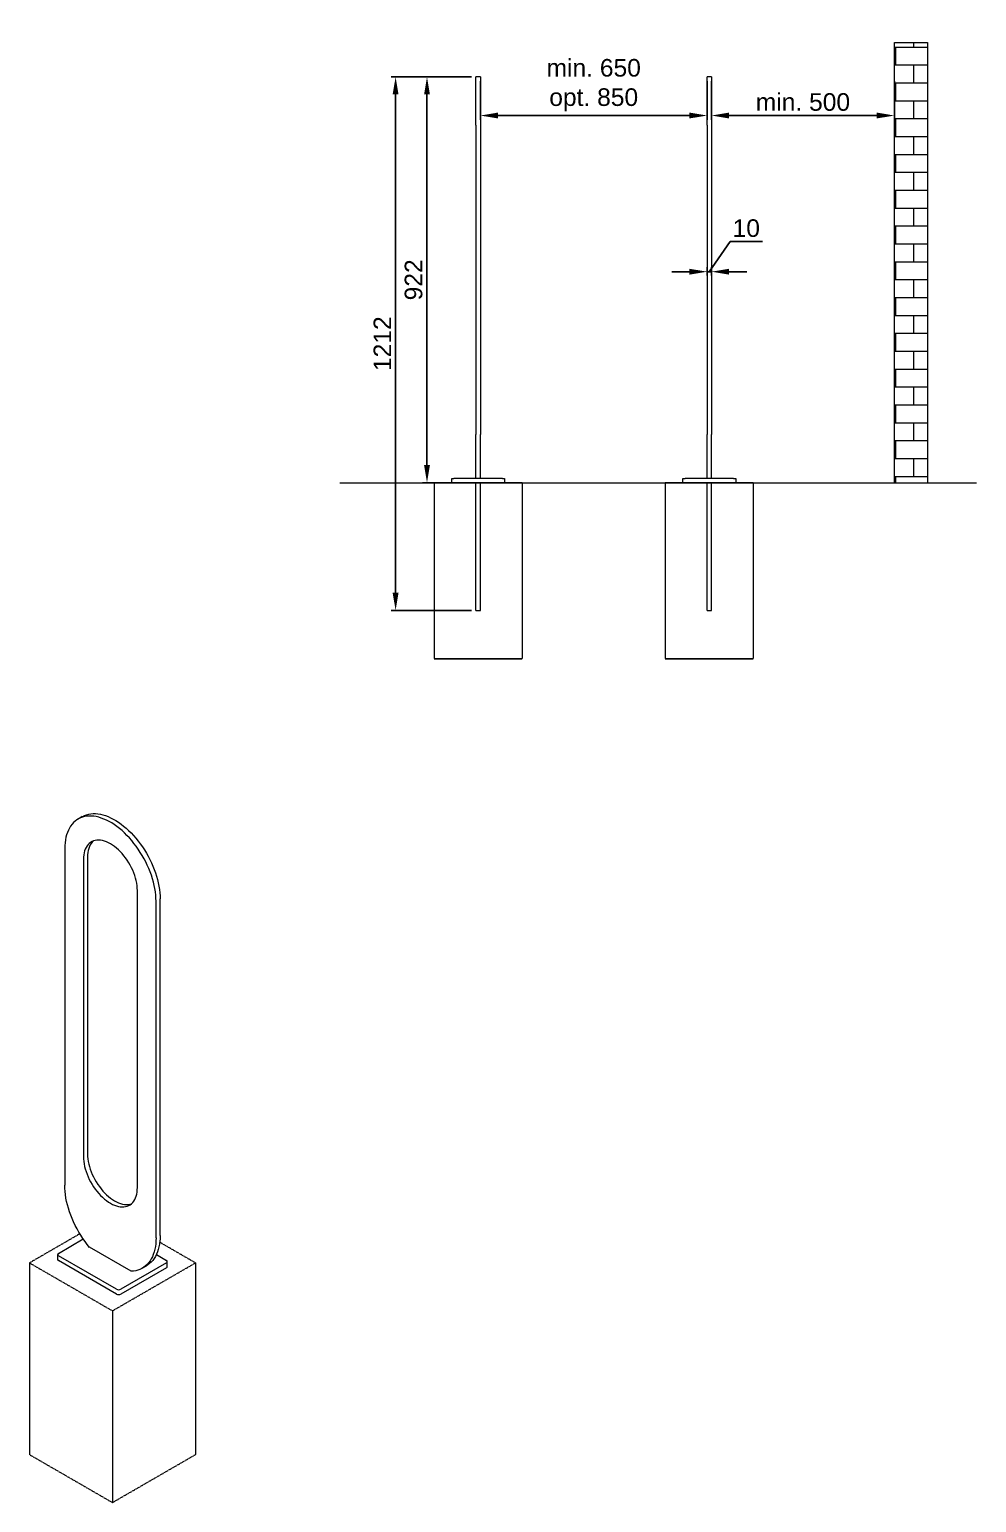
# Model space of a CAD drawing. Header units: millimetres. Extents: x -752 to 12520, y -224 to 3430.
# Drawn here: x 1825 to 3976, y -224 to 3122 of the extents above; entities that cross this region are included whole.
import ezdxf

# ---------------------------------------------------------------- set-up
doc = ezdxf.new("R2010")
doc.units = ezdxf.units.MM
doc.linetypes.add('HIDDEN', pattern=[1.905, 1.27, -0.635])
for name, color, linetype, lineweight in [('ZANO_R', 7, 'Continuous', 0), ('ZANO_R_przerywana', 7, 'HIDDEN', 0), ('ZANO_W', 1, 'Continuous', 0)]:
    doc.layers.add(name, color=color, linetype=linetype, lineweight=lineweight)
doc.styles.add('Arial', font='arial.ttf')
doc.styles.get("Standard").update_dxf_attribs({"font": 'ARIALUNI.TTF'})
doc.dimstyles.new('pl i ang', dxfattribs={"dimtxt": 50, "dimasz": 50, "dimexe": 1.25, "dimexo": 0.625, "dimgap": 10, "dimtad": 1, "dimtoh": 1, "dimtxsty": 'Standard', "dimcen": 2.5, "dimclrd": 1, "dimclre": 1, "dimclrt": 1, "dimadec": 0, "dimazin": 0, "dimtfac": 1, "dimtmove": 0, "dimatfit": 3, "dimfxl": 1, "dimarcsym": 1})

# ---------------------------------------------------------------- blocks, each defined once
blk = doc.blocks.new('*D460')
at = {"layer": 'ZANO_W', "color": 1, "lineweight": -2}
for p, q in [((2849.3, 3004.7), (2849.3, 2916.9)), ((3364.3, 3004.7), (3364.3, 2916.9)), ((2889.3, 2926.9), (3324.3, 2926.9))]:
    blk.add_line(p, q, dxfattribs=at)
at = {"layer": 'ZANO_W', "color": 1}
for points in [[(2889.3, 2933.6), (2889.3, 2920.3), (2849.3, 2926.9)], [(3324.3, 2920.3), (3324.3, 2933.6), (3364.3, 2926.9)]]:
    blk.add_solid(points, dxfattribs=at)
at = {"layer": 'ZANO_W', "color": 1, "insert": (3106.8, 2996), "char_height": 40, "attachment_point": 5, "style": 'Arial'}
blk.add_mtext('min. 650\\Popt. 850', dxfattribs=at)
blk = doc.blocks.new('*D461')
at = {"layer": 'ZANO_W', "color": 1, "lineweight": -2}
for p, q in [((3374.3, 3004.7), (3374.3, 2916.9)), ((3789.8, 3004.7), (3789.8, 2916.9)), ((3414.3, 2926.9), (3749.8, 2926.9))]:
    blk.add_line(p, q, dxfattribs=at)
at = {"layer": 'ZANO_W', "color": 1}
for points in [[(3414.3, 2933.6), (3414.3, 2920.3), (3374.3, 2926.9)], [(3749.8, 2920.3), (3749.8, 2933.6), (3789.8, 2926.9)]]:
    blk.add_solid(points, dxfattribs=at)
at = {"layer": 'ZANO_W', "color": 1, "insert": (3582.1, 2957.4), "char_height": 40, "attachment_point": 5, "style": 'Arial'}
blk.add_mtext('min. 500', dxfattribs=at)
blk = doc.blocks.new('*D463')
at = {"layer": 'ZANO_W', "color": 1, "lineweight": -2}
for p, q in [((3416.7, 2640.5), (3369.3, 2572.2)), ((3490.1, 2640.5), (3416.7, 2640.5)), ((3364.3, 2563.7), (3364.3, 2582.2)), ((3374.3, 2563.7), (3374.3, 2582.2)), ((3324.3, 2572.2), (3284.3, 2572.2)), ((3374.3, 2572.2), (3364.3, 2572.2)), ((3414.3, 2572.2), (3454.3, 2572.2))]:
    blk.add_line(p, q, dxfattribs=at)
at = {"layer": 'ZANO_W', "color": 1}
for points in [[(3324.3, 2565.5), (3324.3, 2578.8), (3364.3, 2572.2)], [(3414.3, 2578.8), (3414.3, 2565.5), (3374.3, 2572.2)]]:
    blk.add_solid(points, dxfattribs=at)
at = {"layer": 'ZANO_W', "color": 1, "insert": (3453.4, 2670.9), "char_height": 40, "attachment_point": 5, "style": 'Arial'}
blk.add_mtext('10', dxfattribs=at)
blk = doc.blocks.new('*D464')
at = {"layer": 'ZANO_W', "color": 1, "lineweight": -2}
for p, q in [((2829.3, 3014.7), (2718.1, 3014.7)), ((2728.1, 2132.7), (2728.1, 2974.7)), ((2774.3, 2092.7), (2718.1, 2092.7))]:
    blk.add_line(p, q, dxfattribs=at)
at = {"layer": 'ZANO_W', "color": 1}
for points in [[(2734.8, 2974.7), (2721.5, 2974.7), (2728.1, 3014.7)], [(2721.5, 2132.7), (2734.8, 2132.7), (2728.1, 2092.7)]]:
    blk.add_solid(points, dxfattribs=at)
at = {"layer": 'ZANO_W', "color": 1, "insert": (2697.7, 2553.7), "char_height": 40, "attachment_point": 5, "rotation": 90, "style": 'Arial'}
blk.add_mtext('922', dxfattribs=at)
blk = doc.blocks.new('*D465')
at = {"layer": 'ZANO_W', "color": 1, "lineweight": -2}
for p, q in [((2829.3, 3014.7), (2646.8, 3014.7)), ((2656.8, 1842.7), (2656.8, 2974.7)), ((2829.3, 1802.7), (2646.8, 1802.7))]:
    blk.add_line(p, q, dxfattribs=at)
at = {"layer": 'ZANO_W', "color": 1}
for points in [[(2663.4, 2974.7), (2650.1, 2974.7), (2656.8, 3014.7)], [(2650.1, 1842.7), (2663.4, 1842.7), (2656.8, 1802.7)]]:
    blk.add_solid(points, dxfattribs=at)
at = {"layer": 'ZANO_W', "color": 1, "insert": (2626.7, 2408.7), "char_height": 40, "attachment_point": 5, "rotation": 90, "style": 'Arial'}
blk.add_mtext('1212', dxfattribs=at)

msp = doc.modelspace()

# ---------------------------------------------------------------- hatches: boundary and pattern name
at = {"layer": 'ZANO_R', "ltscale": 10, "transparency": 33554559}
h = msp.add_hatch(dxfattribs=at)
h.set_pattern_fill('AR-B816', scale=0.2)
h.set_pattern_definition([(0, (-7504.61, 2716.693), (0, 40.64), []), (90, (-7504.61, 2716.693), (-40.64, 40.64), [40.64, -40.64])])
h.paths.add_polyline_path([(3789.8, 3092.7), (3789.8, 2092.7), (3864.8, 2092.7), (3864.8, 3092.7)])

# ---------------------------------------------------------------- linework, layer by layer
at = {"layer": 'ZANO_R'}
for p, q in [((3789.8, 2092.7), (3789.8, 3092.7)), ((3789.8, 3092.7), (3864.8, 3092.7)), ((3864.8, 3092.7), (3864.8, 2092.7)), ((2849.3, 3014.7), (2839.3, 3014.7)), ((2839.3, 2904.7), (2839.3, 3014.7)), ((2849.3, 3014.7), (2849.3, 2904.7)), ((3374.3, 3014.7), (3364.3, 3014.7)), ((3364.3, 2904.7), (3364.3, 3014.7)), ((3374.3, 3014.7), (3374.3, 2904.7)), ((2839.3, 2904.7), (2839.3, 2202.7)), ((2849.3, 2904.7), (2849.3, 2202.7)), ((3364.3, 2904.7), (3364.3, 2202.7)), ((3374.3, 2904.7), (3374.3, 2202.7)), ((2839.3, 2102.7), (2839.3, 2202.7)), ((2849.3, 2102.7), (2849.3, 2202.7)), ((3364.3, 2102.7), (3364.3, 2202.7)), ((3374.3, 2102.7), (3374.3, 2202.7)), ((2529.8, 2092.7), (3976.5, 2092.7)), ((2744.3, 2092.7), (2944.3, 2092.7)), ((2944.3, 2092.7), (2744.3, 2092.7)), ((2784.3, 2092.7), (2784.3, 2102.7)), ((2784.3, 2102.7), (2789.3, 2102.7)), ((2899.3, 2102.7), (2789.3, 2102.7)), ((2839.3, 2092.7), (2849.3, 2092.7)), ((2899.3, 2102.7), (2904.3, 2102.7)), ((2904.3, 2102.7), (2904.3, 2092.7)), ((3269.3, 2092.7), (3469.3, 2092.7)), ((3469.3, 2092.7), (3269.3, 2092.7)), ((3309.3, 2092.7), (3309.3, 2102.7)), ((3309.3, 2102.7), (3314.3, 2102.7)), ((3424.3, 2102.7), (3314.3, 2102.7)), ((3364.3, 2092.7), (3374.3, 2092.7)), ((3424.3, 2102.7), (3429.3, 2102.7)), ((3429.3, 2102.7), (3429.3, 2092.7)), ((1945, 1334.3), (1935.6, 1328.9)), ((1905.2, 1261.7), (1905.2, 497.5)), ((1957, 1242.7), (1957, 567.7)), ((1947.6, 1237.2), (1947.6, 562.2)), ((2070.2, 491.5), (2070.2, 1166.5)), ((2112.6, 377.7), (2112.6, 1142)), ((2122, 383.2), (2122, 1147.4)), ((1891.1, 342.3), (1947.4, 374.9)), ((1889.1, 339.6), (1889.1, 328.7)), ((2023, 260.7), (1891.1, 336.9)), ((2056, 301.5), (1961.8, 356)), ((2113.3, 339.3), (2136.2, 326)), ((2023, 249.8), (1891.1, 326)), ((2136.2, 320.6), (2032.5, 260.7)), ((2136.2, 309.7), (2032.5, 249.8)), ((2081.3, 308.5), (2090.7, 314)), ((2138.1, 312.4), (2138.1, 323.3))]:
    msp.add_line(p, q, dxfattribs=at)
at = {"layer": 'ZANO_R', "flags": 128}
for points in [[(1945, 1334.3), (1946.1, 1334.9), (1950.4, 1337), (1955, 1338.7), (1959.8, 1340), (1964.8, 1340.8), (1969.9, 1341.2), (1975.2, 1341.1), (1980.7, 1340.6), (1986.3, 1339.7), (1992, 1338.4), (1997.7, 1336.6), (2003.6, 1334.4), (2009.5, 1331.7), (2015.4, 1328.7), (2021.3, 1325.3), (2027.2, 1321.5), (2033.1, 1317.3), (2038.9, 1312.8), (2044.7, 1307.9), (2050.4, 1302.7), (2056, 1297.2), (2061.4, 1291.4), (2066.7, 1285.3), (2071.9, 1278.9), (2076.9, 1272.4), (2081.7, 1265.6), (2086.2, 1258.6), (2090.6, 1251.5), (2094.7, 1244.2), (2098.6, 1236.8), (2102.2, 1229.3), (2105.6, 1221.7), (2108.6, 1214.1), (2111.4, 1206.4), (2113.9, 1198.8), (2116, 1191.2), (2117.8, 1183.6), (2119.3, 1176.1), (2120.5, 1168.7), (2121.4, 1161.5), (2121.9, 1154.4), (2122, 1147.4)], [(2112.6, 1142), (2112.4, 1148.9), (2111.9, 1156), (2111.1, 1163.3), (2109.9, 1170.7), (2108.4, 1178.2), (2106.6, 1185.7), (2104.4, 1193.3), (2102, 1201), (2099.2, 1208.6), (2096.1, 1216.2), (2092.8, 1223.8), (2089.2, 1231.3), (2085.3, 1238.7), (2081.2, 1246), (2076.8, 1253.2), (2072.2, 1260.1), (2067.4, 1266.9), (2062.5, 1273.5), (2057.3, 1279.8), (2052, 1285.9), (2046.5, 1291.7), (2040.9, 1297.3), (2035.3, 1302.5), (2029.5, 1307.3), (2023.7, 1311.9), (2017.8, 1316.1), (2011.9, 1319.9), (2005.9, 1323.3), (2000, 1326.3), (1994.1, 1328.9), (1988.3, 1331.1), (1982.5, 1332.9), (1976.9, 1334.3), (1971.3, 1335.2), (1965.8, 1335.7), (1960.5, 1335.7), (1955.3, 1335.3), (1950.4, 1334.5), (1945.6, 1333.3), (1941, 1331.6), (1936.6, 1329.5), (1932.5, 1327), (1928.6, 1324), (1925, 1320.7), (1921.7, 1317), (1918.6, 1312.9), (1915.8, 1308.4), (1913.4, 1303.6), (1911.2, 1298.5), (1909.4, 1293), (1907.9, 1287.3), (1906.7, 1281.3), (1905.9, 1275), (1905.4, 1268.5), (1905.2, 1261.7)], [(2070.2, 1166.5), (2070, 1171.9), (2069.5, 1177.4), (2068.6, 1183.1), (2067.5, 1188.9), (2065.9, 1194.8), (2064.1, 1200.7), (2062, 1206.6), (2059.5, 1212.5), (2056.8, 1218.3), (2053.8, 1224.1), (2050.6, 1229.7), (2047.1, 1235.1), (2043.4, 1240.4), (2039.5, 1245.5), (2035.5, 1250.3), (2031.3, 1254.8), (2027, 1259.1), (2022.5, 1263), (2018, 1266.6), (2013.5, 1269.8), (2008.9, 1272.6), (2004.3, 1275.1), (1999.8, 1277.1), (1995.3, 1278.7), (1990.8, 1279.9), (1986.5, 1280.7), (1982.3, 1281), (1978.3, 1280.8), (1974.4, 1280.3), (1970.7, 1279.2), (1967.2, 1277.8), (1964, 1275.9), (1961, 1273.6), (1958.3, 1271), (1955.8, 1267.9), (1953.7, 1264.4), (1951.9, 1260.6), (1950.3, 1256.5), (1949.2, 1252.1), (1948.3, 1247.4), (1947.8, 1242.4), (1947.6, 1237.2)], [(1970.5, 1279.2), (1970.4, 1279.1), (1967.7, 1276.4), (1965.3, 1273.3), (1963.1, 1269.9), (1961.3, 1266.1), (1959.8, 1262), (1958.6, 1257.5), (1957.7, 1252.8), (1957.2, 1247.9), (1957, 1242.7)], [(1947.6, 562.2), (1947.8, 556.8), (1948.3, 551.3), (1949.2, 545.6), (1950.3, 539.8), (1951.9, 533.9), (1953.7, 528), (1955.8, 522.1), (1958.3, 516.2), (1961, 510.4), (1964, 504.7), (1967.2, 499), (1970.7, 493.6), (1974.4, 488.3), (1978.3, 483.3), (1982.3, 478.4), (1986.5, 473.9), (1990.8, 469.7), (1995.3, 465.7), (1999.8, 462.2), (2004.3, 458.9), (2008.9, 456.1), (2013.5, 453.6), (2018, 451.6), (2022.5, 450), (2027, 448.8), (2031.3, 448.1), (2035.5, 447.7), (2039.5, 447.9), (2043.4, 448.5), (2047.1, 449.5), (2050.6, 450.9), (2053.8, 452.8), (2056.8, 455.1), (2059.5, 457.8), (2062, 460.8), (2064.1, 464.3), (2065.9, 468.1), (2067.5, 472.2), (2068.6, 476.6), (2069.5, 481.3), (2070, 486.3), (2070.2, 491.5)], [(1957, 567.7), (1957.2, 562.3), (1957.7, 556.7), (1958.6, 551), (1959.8, 545.2), (1961.3, 539.4), (1963.1, 533.5), (1965.3, 527.6), (1967.7, 521.7), (1970.4, 515.8), (1973.4, 510.1), (1976.6, 504.5), (1980.1, 499), (1983.8, 493.8), (1987.7, 488.7), (1991.7, 483.9), (1995.9, 479.3), (2000.3, 475.1), (2004.7, 471.2), (2009.2, 467.6), (2013.8, 464.4), (2018.3, 461.5), (2022.9, 459.1), (2027.5, 457), (2032, 455.4), (2036.4, 454.2), (2040.7, 453.5), (2044.9, 453.2), (2049, 453.3), (2052.9, 453.9), (2056.5, 454.9), (2056.7, 455)], [(1961.8, 355.9), (1956.5, 362.4), (1951.4, 369.2), (1946.5, 376.2), (1941.8, 383.4), (1937.3, 390.7), (1933.1, 398.2), (1929.1, 405.8), (1925.4, 413.5), (1922, 421.3), (1918.9, 429.1), (1916.1, 436.9), (1913.6, 444.8), (1911.4, 452.6), (1909.5, 460.3), (1907.9, 468), (1906.7, 475.6), (1905.9, 483), (1905.4, 490.3), (1905.2, 497.5)], [(2112.6, 377.7), (2112.4, 370.8), (2111.9, 364.1), (2111.1, 357.7), (2109.9, 351.5), (2108.3, 345.6), (2106.4, 340), (2104.3, 334.7), (2101.7, 329.8), (2098.9, 325.2), (2095.8, 321), (2092.4, 317.1), (2088.7, 313.7), (2084.7, 310.7), (2080.5, 308.1), (2076, 305.9), (2071.3, 304.1), (2066.4, 302.8), (2061.3, 301.9), (2056, 301.5)], [(2122, 383.2), (2121.9, 376.2), (2121.3, 369.5), (2120.5, 363.1), (2119.3, 356.9), (2117.7, 351), (2115.9, 345.4), (2113.7, 340.1), (2111.2, 335.2), (2108.3, 330.6), (2105.2, 326.4), (2101.8, 322.6), (2098.1, 319.1), (2094.1, 316.1), (2090.7, 314)]]:
    msp.add_lwpolyline(points, dxfattribs=at)
at = {"layer": 'ZANO_R'}
for centre, radius, start, end in [((1892.1, 339.6), 2.91, 110.7824, 249.2176), ((1892.4, 329.1), 3.35, 185.6936, 245.6263), ((2135.1, 323.3), 2.91, 290.7832, 69.2168), ((2134.8, 312.7), 3.35, 294.3749, 354.3038), ((2027.8, 269.8), 10.2, 242.6091, 297.3909), ((2027.8, 258.9), 10.2, 242.6091, 297.3909)]:
    msp.add_arc(centre, radius, start, end, dxfattribs=at)
at = {"layer": 'ZANO_R_przerywana'}
for p, q in [((2744.3, 2092.7), (2744.3, 1692.7)), ((2744.3, 2092.7), (2744.3, 1692.7)), ((2839.3, 1802.7), (2839.3, 2092.7)), ((2849.3, 1802.7), (2849.3, 2092.7)), ((2944.3, 2092.7), (2944.3, 1692.7)), ((2944.3, 2092.7), (2944.3, 1692.7)), ((3269.3, 2092.7), (3269.3, 1692.7)), ((3269.3, 2092.7), (3269.3, 1692.7)), ((3364.3, 1802.7), (3364.3, 2092.7)), ((3374.3, 1802.7), (3374.3, 2092.7)), ((3469.3, 2092.7), (3469.3, 1692.7)), ((3469.3, 2092.7), (3469.3, 1692.7)), ((2839.3, 1802.7), (2849.3, 1802.7)), ((3364.3, 1802.7), (3374.3, 1802.7)), ((2744.3, 1692.7), (2944.3, 1692.7)), ((2944.3, 1692.7), (2744.3, 1692.7)), ((3269.3, 1692.7), (3469.3, 1692.7)), ((3469.3, 1692.7), (3269.3, 1692.7)), ((1939.7, 386.8), (1825.1, 320.6)), ((2202.2, 320.6), (2121.1, 367.4)), ((1825.1, 320.6), (2013.6, 211.7)), ((1825.1, 320.6), (1825.1, -114.9)), ((2013.6, 211.7), (2202.2, 320.6)), ((2202.2, 320.6), (2202.2, -114.9)), ((2013.6, 211.7), (2013.6, -223.8)), ((1825.1, -114.9), (2013.6, -223.8)), ((2013.6, -223.8), (2202.2, -114.9))]:
    msp.add_line(p, q, dxfattribs=at)

# ---------------------------------------------------------------- dimensions: what is measured, and where the dimension line sits
at = {"layer": 'ZANO_W'}
for base, p1, p2, text, picture, middle in [((3364.3, 2926.9), (2849.3, 3014.7), (3364.3, 3014.7), 'min. 650\\Popt. 850', '*D460', (3106.8, 2996)), ((3789.8, 2926.9), (3374.3, 3014.7), (3789.8, 3014.7), 'min. 500', '*D461', (3582.1, 2957.4))]:
    dim = msp.add_linear_dim(base=base, p1=p1, p2=p2, text=text, dimstyle='pl i ang', override={"dimtxt": 40, "dimasz": 40, "dimexe": 10, "dimexo": 10, "dimtoh": 0, "dimdec": 0, "dimtxsty": 'Arial', "dimtdec": 0, "dimtmove": 1}, dxfattribs=at)
    dim.commit()
    dim.dimension.update_dxf_attribs({"geometry": picture, "text_midpoint": middle})
for base, p1, picture, middle in [((2656.8, 3014.7), (2839.3, 1802.7), '*D465', (2626.7, 2408.7)), ((2728.1, 3014.7), (2784.3, 2092.7), '*D464', (2697.7, 2553.7))]:
    dim = msp.add_linear_dim(base=base, p1=p1, p2=(2839.3, 3014.7), angle=90, dimstyle='pl i ang', override={"dimtxt": 40, "dimasz": 40, "dimexe": 10, "dimexo": 10, "dimtoh": 0, "dimdec": 0, "dimtxsty": 'Arial', "dimtdec": 0, "dimtmove": 1}, dxfattribs=at)
    dim.commit()
    dim.dimension.update_dxf_attribs({"geometry": picture, "text_midpoint": middle})
dim = msp.add_linear_dim(base=(3364.3, 2572.2), p1=(3374.3, 2553.7), p2=(3364.3, 2553.7), dimstyle='pl i ang', override={"dimtxt": 40, "dimasz": 40, "dimexe": 10, "dimexo": 10, "dimtoh": 0, "dimdec": 0, "dimtxsty": 'Arial', "dimtdec": 0, "dimtmove": 1}, dxfattribs=at)
dim.commit()
dim.dimension.update_dxf_attribs({"geometry": '*D463', "text_midpoint": (3426.7, 2640.5), "dimtype": 160})

doc.saveas('drawing.dxf')
